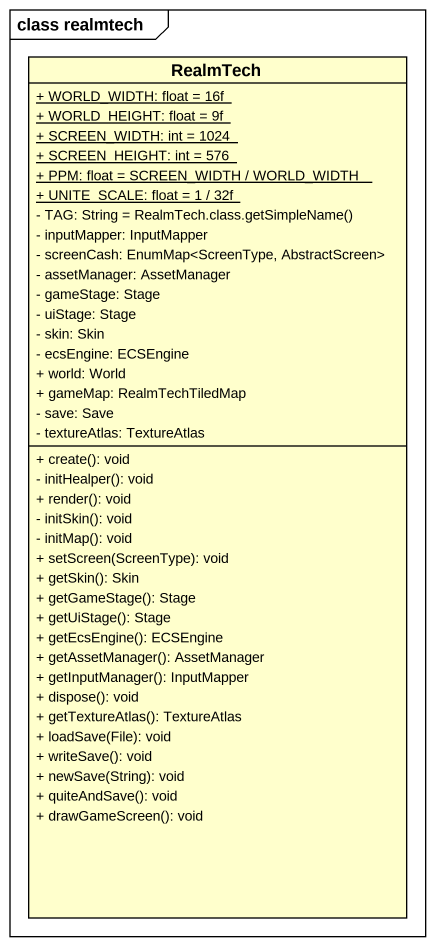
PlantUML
@startuml
mainframe class realmtech
hide circle
hide empty members
skinparam classAttributeIconSize 0
class RealmTech {
  {static} + WORLD_WIDTH: float = 16f
  {static} + WORLD_HEIGHT: float = 9f
  {static} + SCREEN_WIDTH: int = 1024
  {static} + SCREEN_HEIGHT: int = 576
  {static} + PPM: float = SCREEN_WIDTH / WORLD_WIDTH
  {static} + UNITE_SCALE: float = 1 / 32f
  {field} - TAG: String = RealmTech.class.getSimpleName()
  - inputMapper: InputMapper
  - screenCash: EnumMap<ScreenType, AbstractScreen>
  - assetManager: AssetManager
  - gameStage: Stage
  - uiStage: Stage
  - skin: Skin
  - ecsEngine: ECSEngine
  + world: World
  + gameMap: RealmTechTiledMap
  - save: Save
  - textureAtlas: TextureAtlas
  + create(): void
  - initHealper(): void
  + render(): void
  - initSkin(): void
  - initMap(): void
  + setScreen(ScreenType): void
  + getSkin(): Skin
  + getGameStage(): Stage
  + getUiStage(): Stage
  + getEcsEngine(): ECSEngine
  + getAssetManager(): AssetManager
  + getInputManager(): InputMapper
  + dispose(): void
  + getTextureAtlas(): TextureAtlas
  + loadSave(File): void
  + writeSave(): void
  + newSave(String): void
  + quiteAndSave(): void
  + drawGameScreen(): void
}
@enduml
